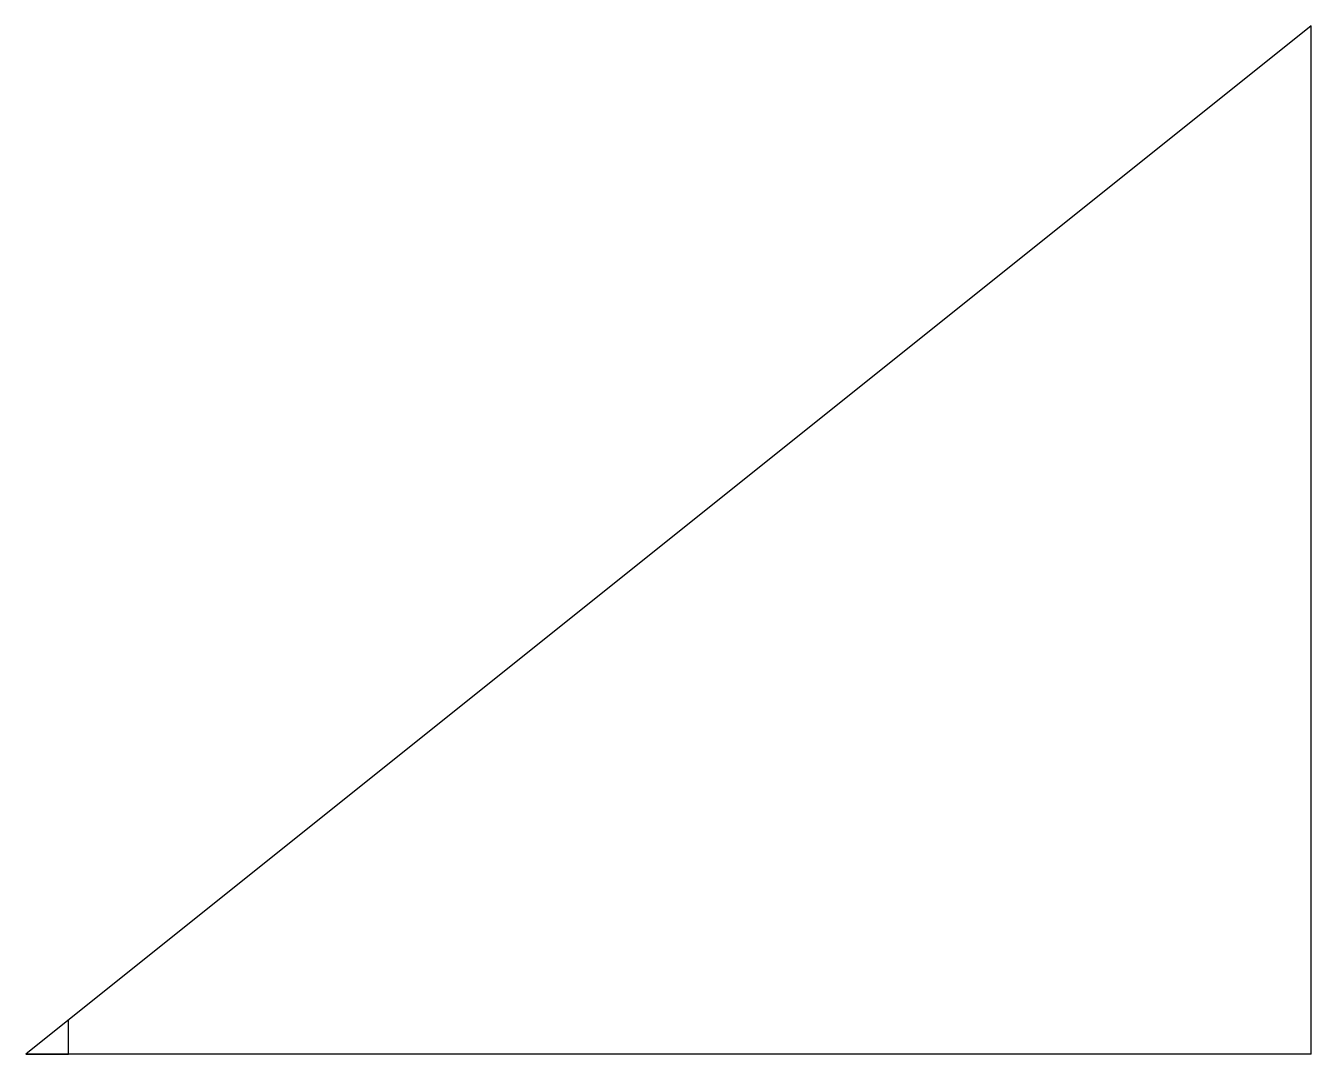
# Model space of a CAD drawing. Header units: millimetres. Extents: x -30 to 0, y 0 to 24.
import ezdxf

# ---------------------------------------------------------------- set-up
doc = ezdxf.new("R2010")
doc.units = ezdxf.units.MM
doc.layers.get('0').update_dxf_attribs({"lineweight": 25, "true_color": 0xffffff})

msp = doc.modelspace()

# ---------------------------------------------------------------- linework, layer by layer
for p, q in [((0, 24), (-30, 0)), ((0, 0), (0, 24)), ((0, 0), (-30, 0))]:
    msp.add_line(p, q)
msp.add_lwpolyline([(-30, 0), (-29, 0), (-29, 0.8)])

doc.saveas('drawing.dxf')
